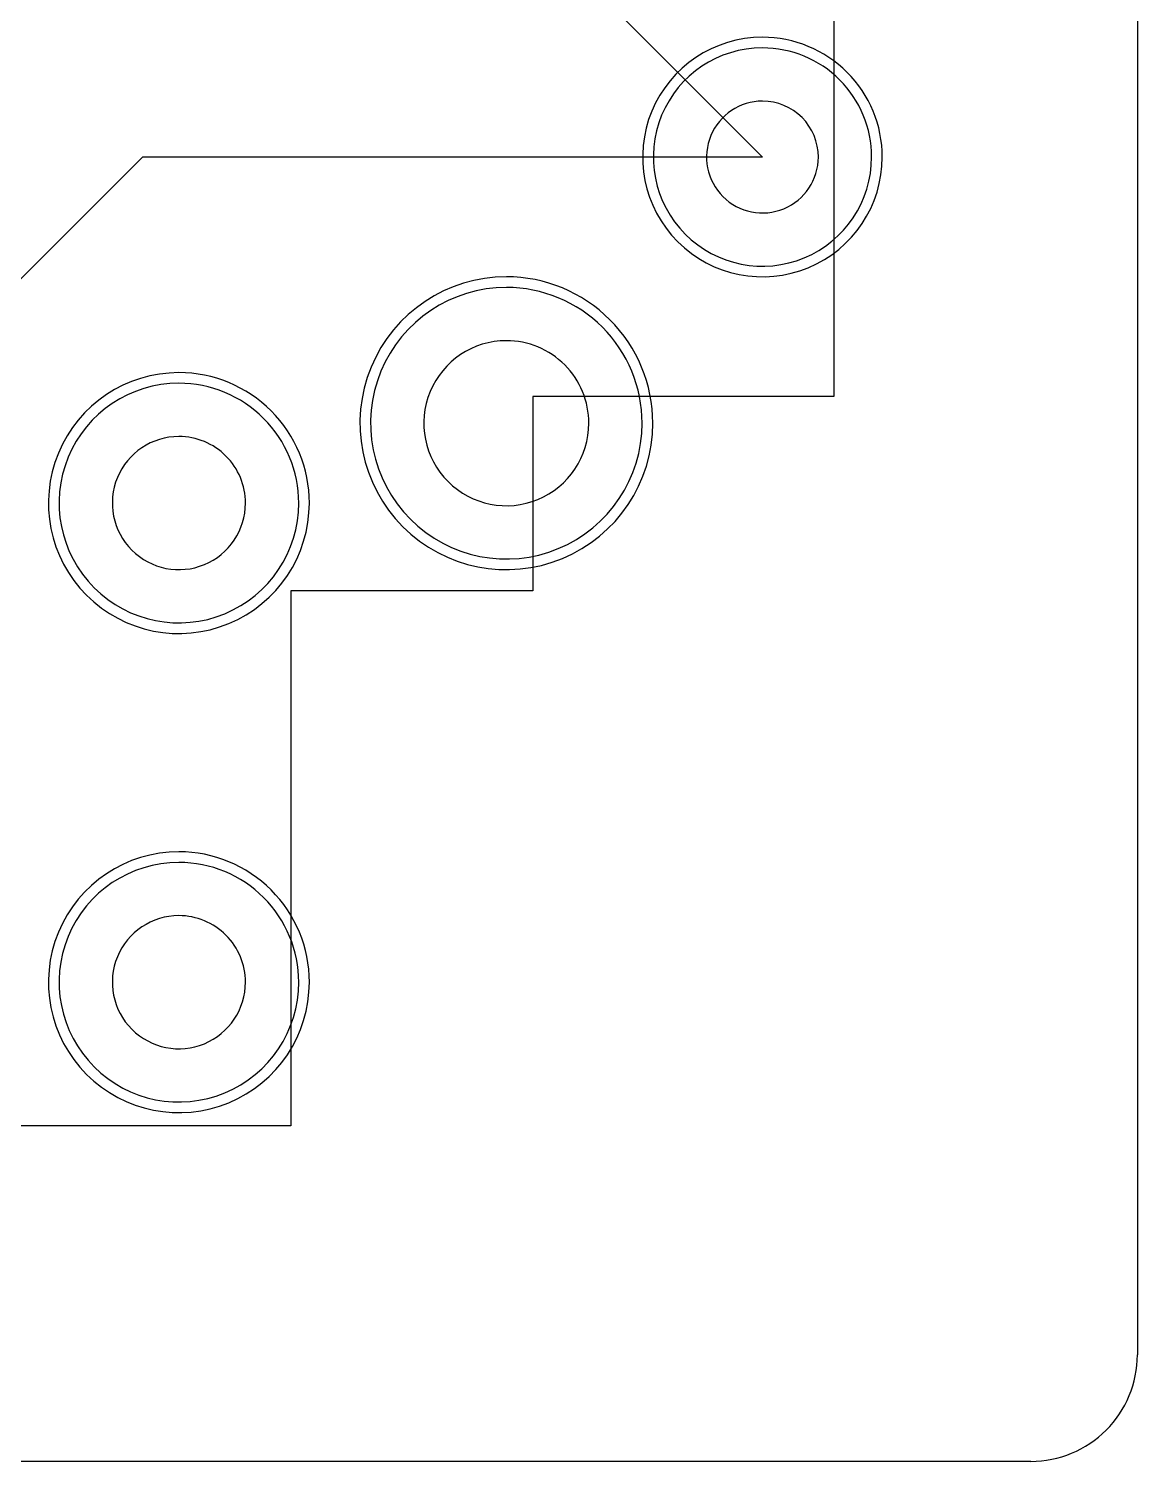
# Model space of a CAD drawing. Header units: millimetres. Extents: x 10 to 287, y 10 to 200.
# Drawn here: x 169.59 to 180, y 67.51 to 80.96 of the extents above; entities that cross this region are included whole.
import ezdxf

# ---------------------------------------------------------------- set-up
doc = ezdxf.new("R2010")
doc.units = ezdxf.units.MM
doc.layers.get('0').update_dxf_attribs({"linetype": 'CONTINUOUS'})

msp = doc.modelspace()

# ---------------------------------------------------------------- linework, layer by layer
at = {"color": 7}
for points in [[(180, 98.0072), (180, 68.5072)], [(176.48, 79.7572), (170.25, 85.9872)], [(176.48, 79.7572), (170.659, 79.7572), (164.5, 73.5982)], [(179, 67.5072), (156.5, 67.5072)]]:
    msp.add_lwpolyline(points, dxfattribs=at)
at = {"color": 2}
msp.add_lwpolyline([(172.5, 88.8322), (174.325, 88.8322), (174.325, 87.0072), (177.15, 87.0072), (177.15, 77.5072), (174.325, 77.5072), (174.325, 75.6822), (172.05, 75.6822), (172.05, 70.6572), (163.45, 70.6572), (163.45, 75.6822), (161.175, 75.6822), (161.175, 88.8322), (163, 88.8322), (163, 91.6572), (172.5, 91.6572)], close=True, dxfattribs=at)
at = {"color": 7}
for points in [[(176.48, 80.8822)], [(176.48, 80.8822)], [(176.48, 80.7822)], [(176.48, 80.7822)], [(176.48, 80.2822)], [(176.48, 80.2822)], [(176.48, 80.2822)], [(176.48, 80.2822)], [(174.075, 78.6322)], [(174.075, 78.6322)], [(174.075, 78.5322)], [(174.075, 78.5322)], [(174.075, 78.0322)], [(174.075, 78.0322)], [(174.075, 78.0322)], [(174.075, 78.0322)], [(171, 77.7322)], [(171, 77.7322)], [(171, 77.6322)], [(171, 77.6322)], [(171, 77.1322)], [(171, 77.1322)], [(171, 77.1322)], [(171, 77.1322)], [(171, 73.2322)], [(171, 73.2322)], [(171, 73.1322)], [(171, 73.1322)], [(171, 72.6322)], [(171, 72.6322)], [(171, 72.6322)], [(171, 72.6322)]]:
    msp.add_lwpolyline(points, close=True, dxfattribs=at)
for points in [[(176.48, 80.8822), (176.02498, 80.8822), (175.614764, 80.608103), (175.440636, 80.187719)], [(176.48, 80.8822), (176.02498, 80.8822), (175.614764, 80.608103), (175.440636, 80.187719)], [(177.275495, 80.552695), (177.064517, 80.763674), (176.778369, 80.8822), (176.48, 80.8822)], [(177.275495, 80.552695), (177.064517, 80.763674), (176.778369, 80.8822), (176.48, 80.8822)], [(176.48, 80.7822), (176.065426, 80.7822), (175.691674, 80.532467), (175.533023, 80.149451)], [(176.48, 80.7822), (176.065426, 80.7822), (175.691674, 80.532467), (175.533023, 80.149451)], [(177.204784, 80.481984), (177.01256, 80.674209), (176.751847, 80.7822), (176.48, 80.7822)], [(177.204784, 80.481984), (177.01256, 80.674209), (176.751847, 80.7822), (176.48, 80.7822)], [(177.505, 79.7572), (177.505, 80.029047), (177.397009, 80.28976), (177.204784, 80.481984)], [(177.505, 79.7572), (177.505, 80.029047), (177.397009, 80.28976), (177.204784, 80.481984)], [(177.605, 79.7572), (177.605, 80.055569), (177.486474, 80.341717), (177.275495, 80.552695)], [(177.605, 79.7572), (177.605, 80.055569), (177.486474, 80.341717), (177.275495, 80.552695)], [(176.48, 80.2822), (176.267657, 80.2822), (176.076223, 80.154288), (175.994963, 79.958109)], [(176.48, 80.2822), (176.267657, 80.2822), (176.076223, 80.154288), (175.994963, 79.958109)], [(176.48, 80.2822), (176.267657, 80.2822), (176.076223, 80.154288), (175.994963, 79.958109)], [(176.48, 80.2822), (176.267657, 80.2822), (176.076223, 80.154288), (175.994963, 79.958109)], [(176.851231, 80.128431), (176.752774, 80.226888), (176.619239, 80.2822), (176.48, 80.2822)], [(176.851231, 80.128431), (176.752774, 80.226888), (176.619239, 80.2822), (176.48, 80.2822)], [(176.851231, 80.128431), (176.752774, 80.226888), (176.619239, 80.2822), (176.48, 80.2822)], [(176.851231, 80.128431), (176.752774, 80.226888), (176.619239, 80.2822), (176.48, 80.2822)], [(175.440636, 80.187719), (175.266507, 79.767335), (175.362757, 79.283453), (175.684505, 78.961705)], [(175.440636, 80.187719), (175.266507, 79.767335), (175.362757, 79.283453), (175.684505, 78.961705)], [(175.533023, 80.149451), (175.374373, 79.766434), (175.462068, 79.325563), (175.755216, 79.032416)], [(175.533023, 80.149451), (175.374373, 79.766434), (175.462068, 79.325563), (175.755216, 79.032416)], [(177.005, 79.7572), (177.005, 79.896439), (176.949688, 80.029974), (176.851231, 80.128431)], [(177.005, 79.7572), (177.005, 79.896439), (176.949688, 80.029974), (176.851231, 80.128431)], [(177.005, 79.7572), (177.005, 79.896439), (176.949688, 80.029974), (176.851231, 80.128431)], [(177.005, 79.7572), (177.005, 79.896439), (176.949688, 80.029974), (176.851231, 80.128431)], [(175.994963, 79.958109), (175.913703, 79.76193), (175.95862, 79.536118), (176.108769, 79.385969)], [(175.994963, 79.958109), (175.913703, 79.76193), (175.95862, 79.536118), (176.108769, 79.385969)], [(175.994963, 79.958109), (175.913703, 79.76193), (175.95862, 79.536118), (176.108769, 79.385969)], [(175.994963, 79.958109), (175.913703, 79.76193), (175.95862, 79.536118), (176.108769, 79.385969)], [(176.680909, 79.272163), (176.877088, 79.353423), (177.005, 79.544857), (177.005, 79.7572)], [(176.680909, 79.272163), (176.877088, 79.353423), (177.005, 79.544857), (177.005, 79.7572)], [(176.680909, 79.272163), (176.877088, 79.353423), (177.005, 79.544857), (177.005, 79.7572)], [(176.680909, 79.272163), (176.877088, 79.353423), (177.005, 79.544857), (177.005, 79.7572)], [(176.872251, 78.810223), (177.255267, 78.968874), (177.505, 79.342626), (177.505, 79.7572)], [(176.872251, 78.810223), (177.255267, 78.968874), (177.505, 79.342626), (177.505, 79.7572)], [(176.910519, 78.717836), (177.330903, 78.891964), (177.605, 79.30218), (177.605, 79.7572)], [(176.910519, 78.717836), (177.330903, 78.891964), (177.605, 79.30218), (177.605, 79.7572)], [(176.108769, 79.385969), (176.258918, 79.23582), (176.48473, 79.190903), (176.680909, 79.272163)], [(176.108769, 79.385969), (176.258918, 79.23582), (176.48473, 79.190903), (176.680909, 79.272163)], [(176.108769, 79.385969), (176.258918, 79.23582), (176.48473, 79.190903), (176.680909, 79.272163)], [(176.108769, 79.385969), (176.258918, 79.23582), (176.48473, 79.190903), (176.680909, 79.272163)], [(175.755216, 79.032416), (176.048363, 78.739268), (176.489234, 78.651573), (176.872251, 78.810223)], [(175.755216, 79.032416), (176.048363, 78.739268), (176.489234, 78.651573), (176.872251, 78.810223)], [(175.684505, 78.961705), (176.006253, 78.639957), (176.490135, 78.543707), (176.910519, 78.717836)], [(175.684505, 78.961705), (176.006253, 78.639957), (176.490135, 78.543707), (176.910519, 78.717836)], [(174.075, 78.6322), (173.518864, 78.6322), (173.01749, 78.297192), (172.804666, 77.78339)], [(174.075, 78.6322), (173.518864, 78.6322), (173.01749, 78.297192), (172.804666, 77.78339)], [(175.047272, 78.229472), (174.789409, 78.487334), (174.439673, 78.6322), (174.075, 78.6322)], [(175.047272, 78.229472), (174.789409, 78.487334), (174.439673, 78.6322), (174.075, 78.6322)], [(174.075, 78.5322), (173.559311, 78.5322), (173.094399, 78.221556), (172.897054, 77.745121)], [(174.075, 78.5322), (173.559311, 78.5322), (173.094399, 78.221556), (172.897054, 77.745121)], [(174.976561, 78.158761), (174.737452, 78.39787), (174.413151, 78.5322), (174.075, 78.5322)], [(174.976561, 78.158761), (174.737452, 78.39787), (174.413151, 78.5322), (174.075, 78.5322)], [(175.45, 77.2572), (175.45, 77.621873), (175.305134, 77.971609), (175.047272, 78.229472)], [(175.45, 77.2572), (175.45, 77.621873), (175.305134, 77.971609), (175.047272, 78.229472)], [(175.35, 77.2572), (175.35, 77.595351), (175.21567, 77.919652), (174.976561, 78.158761)], [(175.35, 77.2572), (175.35, 77.595351), (175.21567, 77.919652), (174.976561, 78.158761)], [(174.075, 78.0322), (173.761542, 78.0322), (173.478949, 77.843377), (173.358993, 77.55378)], [(174.075, 78.0322), (173.761542, 78.0322), (173.478949, 77.843377), (173.358993, 77.55378)], [(174.075, 78.0322), (173.761542, 78.0322), (173.478949, 77.843377), (173.358993, 77.55378)], [(174.075, 78.0322), (173.761542, 78.0322), (173.478949, 77.843377), (173.358993, 77.55378)], [(174.623008, 77.805208), (174.477667, 77.950548), (174.280543, 78.0322), (174.075, 78.0322)], [(174.623008, 77.805208), (174.477667, 77.950548), (174.280543, 78.0322), (174.075, 78.0322)], [(174.623008, 77.805208), (174.477667, 77.950548), (174.280543, 78.0322), (174.075, 78.0322)], [(174.623008, 77.805208), (174.477667, 77.950548), (174.280543, 78.0322), (174.075, 78.0322)], [(172.804666, 77.78339), (172.591842, 77.269587), (172.709481, 76.678175), (173.102728, 76.284928)], [(172.804666, 77.78339), (172.591842, 77.269587), (172.709481, 76.678175), (173.102728, 76.284928)], [(174.85, 77.2572), (174.85, 77.462743), (174.768348, 77.659867), (174.623008, 77.805208)], [(174.85, 77.2572), (174.85, 77.462743), (174.768348, 77.659867), (174.623008, 77.805208)], [(174.85, 77.2572), (174.85, 77.462743), (174.768348, 77.659867), (174.623008, 77.805208)], [(174.85, 77.2572), (174.85, 77.462743), (174.768348, 77.659867), (174.623008, 77.805208)], [(171, 77.7322), (170.504534, 77.7322), (170.057854, 77.433738), (169.868248, 76.975987)], [(171, 77.7322), (170.504534, 77.7322), (170.057854, 77.433738), (169.868248, 76.975987)], [(171.866206, 77.373406), (171.636474, 77.603138), (171.32489, 77.7322), (171, 77.7322)], [(171.866206, 77.373406), (171.636474, 77.603138), (171.32489, 77.7322), (171, 77.7322)], [(172.897054, 77.745121), (172.699708, 77.268687), (172.808791, 76.720286), (173.173439, 76.355639)], [(172.897054, 77.745121), (172.699708, 77.268687), (172.808791, 76.720286), (173.173439, 76.355639)], [(171, 77.6322), (170.54498, 77.6322), (170.134764, 77.358103), (169.960636, 76.937719)], [(171, 77.6322), (170.54498, 77.6322), (170.134764, 77.358103), (169.960636, 76.937719)], [(171.795495, 77.302695), (171.584517, 77.513674), (171.298369, 77.6322), (171, 77.6322)], [(171.795495, 77.302695), (171.584517, 77.513674), (171.298369, 77.6322), (171, 77.6322)], [(173.358993, 77.55378), (173.239038, 77.264182), (173.305344, 76.930841), (173.526992, 76.709192)], [(173.358993, 77.55378), (173.239038, 77.264182), (173.305344, 76.930841), (173.526992, 76.709192)], [(173.358993, 77.55378), (173.239038, 77.264182), (173.305344, 76.930841), (173.526992, 76.709192)], [(173.358993, 77.55378), (173.239038, 77.264182), (173.305344, 76.930841), (173.526992, 76.709192)], [(172.225, 76.5072), (172.225, 76.83209), (172.095938, 77.143674), (171.866206, 77.373406)], [(172.225, 76.5072), (172.225, 76.83209), (172.095938, 77.143674), (171.866206, 77.373406)], [(172.125, 76.5072), (172.125, 76.805569), (172.006474, 77.091717), (171.795495, 77.302695)], [(172.125, 76.5072), (172.125, 76.805569), (172.006474, 77.091717), (171.795495, 77.302695)], [(174.37158, 76.541193), (174.661177, 76.661149), (174.85, 76.943742), (174.85, 77.2572)], [(174.37158, 76.541193), (174.661177, 76.661149), (174.85, 76.943742), (174.85, 77.2572)], [(174.37158, 76.541193), (174.661177, 76.661149), (174.85, 76.943742), (174.85, 77.2572)], [(174.37158, 76.541193), (174.661177, 76.661149), (174.85, 76.943742), (174.85, 77.2572)], [(174.562921, 76.079254), (175.039356, 76.276599), (175.35, 76.741511), (175.35, 77.2572)], [(174.562921, 76.079254), (175.039356, 76.276599), (175.35, 76.741511), (175.35, 77.2572)], [(174.60119, 75.986866), (175.114992, 76.19969), (175.45, 76.701064), (175.45, 77.2572)], [(174.60119, 75.986866), (175.114992, 76.19969), (175.45, 76.701064), (175.45, 77.2572)], [(171, 77.1322), (170.747211, 77.1322), (170.519313, 76.979924), (170.422575, 76.746377)], [(171, 77.1322), (170.747211, 77.1322), (170.519313, 76.979924), (170.422575, 76.746377)], [(171, 77.1322), (170.747211, 77.1322), (170.519313, 76.979924), (170.422575, 76.746377)], [(171, 77.1322), (170.747211, 77.1322), (170.519313, 76.979924), (170.422575, 76.746377)], [(171.441942, 76.949142), (171.324732, 77.066352), (171.16576, 77.1322), (171, 77.1322)], [(171.441942, 76.949142), (171.324732, 77.066352), (171.16576, 77.1322), (171, 77.1322)], [(171.441942, 76.949142), (171.324732, 77.066352), (171.16576, 77.1322), (171, 77.1322)], [(171.441942, 76.949142), (171.324732, 77.066352), (171.16576, 77.1322), (171, 77.1322)], [(169.868248, 76.975987), (169.678641, 76.518236), (169.783447, 75.991342), (170.133794, 75.640994)], [(169.868248, 76.975987), (169.678641, 76.518236), (169.783447, 75.991342), (170.133794, 75.640994)], [(169.960636, 76.937719), (169.786507, 76.517335), (169.882757, 76.033453), (170.204505, 75.711705)], [(169.960636, 76.937719), (169.786507, 76.517335), (169.882757, 76.033453), (170.204505, 75.711705)], [(171.625, 76.5072), (171.625, 76.67296), (171.559152, 76.831932), (171.441942, 76.949142)], [(171.625, 76.5072), (171.625, 76.67296), (171.559152, 76.831932), (171.441942, 76.949142)], [(171.625, 76.5072), (171.625, 76.67296), (171.559152, 76.831932), (171.441942, 76.949142)], [(171.625, 76.5072), (171.625, 76.67296), (171.559152, 76.831932), (171.441942, 76.949142)], [(170.422575, 76.746377), (170.325837, 76.512831), (170.37931, 76.244007), (170.558058, 76.065258)], [(170.422575, 76.746377), (170.325837, 76.512831), (170.37931, 76.244007), (170.558058, 76.065258)], [(170.422575, 76.746377), (170.325837, 76.512831), (170.37931, 76.244007), (170.558058, 76.065258)], [(170.422575, 76.746377), (170.325837, 76.512831), (170.37931, 76.244007), (170.558058, 76.065258)], [(173.526992, 76.709192), (173.748641, 76.487544), (174.081982, 76.421238), (174.37158, 76.541193)], [(173.526992, 76.709192), (173.748641, 76.487544), (174.081982, 76.421238), (174.37158, 76.541193)], [(173.526992, 76.709192), (173.748641, 76.487544), (174.081982, 76.421238), (174.37158, 76.541193)], [(173.526992, 76.709192), (173.748641, 76.487544), (174.081982, 76.421238), (174.37158, 76.541193)], [(171.239177, 75.929775), (171.472724, 76.026513), (171.625, 76.254411), (171.625, 76.5072)], [(171.239177, 75.929775), (171.472724, 76.026513), (171.625, 76.254411), (171.625, 76.5072)], [(171.239177, 75.929775), (171.472724, 76.026513), (171.625, 76.254411), (171.625, 76.5072)], [(171.239177, 75.929775), (171.472724, 76.026513), (171.625, 76.254411), (171.625, 76.5072)], [(171.430519, 75.467836), (171.850903, 75.641964), (172.125, 76.05218), (172.125, 76.5072)], [(171.430519, 75.467836), (171.850903, 75.641964), (172.125, 76.05218), (172.125, 76.5072)], [(171.468787, 75.375448), (171.926538, 75.565054), (172.225, 76.011734), (172.225, 76.5072)], [(171.468787, 75.375448), (171.926538, 75.565054), (172.225, 76.011734), (172.225, 76.5072)], [(173.173439, 76.355639), (173.538086, 75.990991), (174.086487, 75.881908), (174.562921, 76.079254)], [(173.173439, 76.355639), (173.538086, 75.990991), (174.086487, 75.881908), (174.562921, 76.079254)], [(173.102728, 76.284928), (173.495975, 75.891681), (174.087387, 75.774042), (174.60119, 75.986866)], [(173.102728, 76.284928), (173.495975, 75.891681), (174.087387, 75.774042), (174.60119, 75.986866)], [(170.558058, 76.065258), (170.736807, 75.88651), (171.005631, 75.833037), (171.239177, 75.929775)], [(170.558058, 76.065258), (170.736807, 75.88651), (171.005631, 75.833037), (171.239177, 75.929775)], [(170.558058, 76.065258), (170.736807, 75.88651), (171.005631, 75.833037), (171.239177, 75.929775)], [(170.558058, 76.065258), (170.736807, 75.88651), (171.005631, 75.833037), (171.239177, 75.929775)], [(170.133794, 75.640994), (170.484142, 75.290647), (171.011036, 75.185841), (171.468787, 75.375448)], [(170.133794, 75.640994), (170.484142, 75.290647), (171.011036, 75.185841), (171.468787, 75.375448)], [(170.204505, 75.711705), (170.526253, 75.389957), (171.010135, 75.293707), (171.430519, 75.467836)], [(170.204505, 75.711705), (170.526253, 75.389957), (171.010135, 75.293707), (171.430519, 75.467836)], [(171, 73.2322), (170.504534, 73.2322), (170.057854, 72.933738), (169.868248, 72.475987)], [(171, 73.2322), (170.504534, 73.2322), (170.057854, 72.933738), (169.868248, 72.475987)], [(171.866206, 72.873406), (171.636474, 73.103138), (171.32489, 73.2322), (171, 73.2322)], [(171.866206, 72.873406), (171.636474, 73.103138), (171.32489, 73.2322), (171, 73.2322)], [(171, 73.1322), (170.54498, 73.1322), (170.134764, 72.858103), (169.960636, 72.437719)], [(171, 73.1322), (170.54498, 73.1322), (170.134764, 72.858103), (169.960636, 72.437719)], [(171.795495, 72.802695), (171.584517, 73.013674), (171.298369, 73.1322), (171, 73.1322)], [(171.795495, 72.802695), (171.584517, 73.013674), (171.298369, 73.1322), (171, 73.1322)], [(172.125, 72.0072), (172.125, 72.305569), (172.006474, 72.591717), (171.795495, 72.802695)], [(172.125, 72.0072), (172.125, 72.305569), (172.006474, 72.591717), (171.795495, 72.802695)], [(172.225, 72.0072), (172.225, 72.33209), (172.095938, 72.643674), (171.866206, 72.873406)], [(172.225, 72.0072), (172.225, 72.33209), (172.095938, 72.643674), (171.866206, 72.873406)], [(171, 72.6322), (170.747211, 72.6322), (170.519313, 72.479924), (170.422575, 72.246377)], [(171, 72.6322), (170.747211, 72.6322), (170.519313, 72.479924), (170.422575, 72.246377)], [(171, 72.6322), (170.747211, 72.6322), (170.519313, 72.479924), (170.422575, 72.246377)], [(171, 72.6322), (170.747211, 72.6322), (170.519313, 72.479924), (170.422575, 72.246377)], [(171.441942, 72.449142), (171.324732, 72.566352), (171.16576, 72.6322), (171, 72.6322)], [(171.441942, 72.449142), (171.324732, 72.566352), (171.16576, 72.6322), (171, 72.6322)], [(171.441942, 72.449142), (171.324732, 72.566352), (171.16576, 72.6322), (171, 72.6322)], [(171.441942, 72.449142), (171.324732, 72.566352), (171.16576, 72.6322), (171, 72.6322)], [(169.868248, 72.475987), (169.678641, 72.018236), (169.783447, 71.491342), (170.133794, 71.140994)], [(169.868248, 72.475987), (169.678641, 72.018236), (169.783447, 71.491342), (170.133794, 71.140994)], [(169.960636, 72.437719), (169.786507, 72.017335), (169.882757, 71.533453), (170.204505, 71.211705)], [(169.960636, 72.437719), (169.786507, 72.017335), (169.882757, 71.533453), (170.204505, 71.211705)], [(171.625, 72.0072), (171.625, 72.17296), (171.559152, 72.331932), (171.441942, 72.449142)], [(171.625, 72.0072), (171.625, 72.17296), (171.559152, 72.331932), (171.441942, 72.449142)], [(171.625, 72.0072), (171.625, 72.17296), (171.559152, 72.331932), (171.441942, 72.449142)], [(171.625, 72.0072), (171.625, 72.17296), (171.559152, 72.331932), (171.441942, 72.449142)], [(170.422575, 72.246377), (170.325837, 72.012831), (170.37931, 71.744007), (170.558058, 71.565258)], [(170.422575, 72.246377), (170.325837, 72.012831), (170.37931, 71.744007), (170.558058, 71.565258)], [(170.422575, 72.246377), (170.325837, 72.012831), (170.37931, 71.744007), (170.558058, 71.565258)], [(170.422575, 72.246377), (170.325837, 72.012831), (170.37931, 71.744007), (170.558058, 71.565258)], [(171.239177, 71.429775), (171.472724, 71.526513), (171.625, 71.754411), (171.625, 72.0072)], [(171.239177, 71.429775), (171.472724, 71.526513), (171.625, 71.754411), (171.625, 72.0072)], [(171.239177, 71.429775), (171.472724, 71.526513), (171.625, 71.754411), (171.625, 72.0072)], [(171.239177, 71.429775), (171.472724, 71.526513), (171.625, 71.754411), (171.625, 72.0072)], [(171.430519, 70.967836), (171.850903, 71.141964), (172.125, 71.55218), (172.125, 72.0072)], [(171.430519, 70.967836), (171.850903, 71.141964), (172.125, 71.55218), (172.125, 72.0072)], [(171.468787, 70.875448), (171.926538, 71.065054), (172.225, 71.511734), (172.225, 72.0072)], [(171.468787, 70.875448), (171.926538, 71.065054), (172.225, 71.511734), (172.225, 72.0072)], [(170.558058, 71.565258), (170.736807, 71.38651), (171.005631, 71.333037), (171.239177, 71.429775)], [(170.558058, 71.565258), (170.736807, 71.38651), (171.005631, 71.333037), (171.239177, 71.429775)], [(170.558058, 71.565258), (170.736807, 71.38651), (171.005631, 71.333037), (171.239177, 71.429775)], [(170.558058, 71.565258), (170.736807, 71.38651), (171.005631, 71.333037), (171.239177, 71.429775)], [(170.204505, 71.211705), (170.526253, 70.889957), (171.010135, 70.793707), (171.430519, 70.967836)], [(170.204505, 71.211705), (170.526253, 70.889957), (171.010135, 70.793707), (171.430519, 70.967836)], [(170.133794, 71.140994), (170.484142, 70.790647), (171.011036, 70.685841), (171.468787, 70.875448)], [(170.133794, 71.140994), (170.484142, 70.790647), (171.011036, 70.685841), (171.468787, 70.875448)], [(179.707107, 67.800093), (179.894643, 67.98763), (180, 68.241984), (180, 68.5072)], [(179, 67.5072), (179.265216, 67.5072), (179.51957, 67.612557), (179.707107, 67.800093)]]:
    msp.add_open_spline(points, degree=3, dxfattribs=at)

doc.saveas('drawing.dxf')
